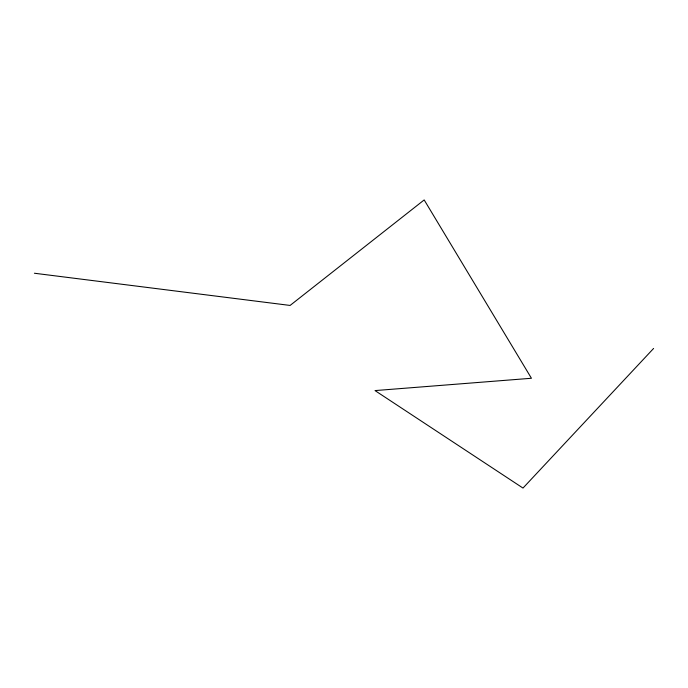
<?xml version="1.0" encoding="UTF-8"?>
<svg xmlns="http://www.w3.org/2000/svg" width="688" height="688" viewBox="0 0 688 688"><rect width="100%" height="100%" fill="white"/><g stroke="black" fill="none" stroke-linecap="round" stroke-linejoin="round"><path stroke-width="1.03" d="M653.6 348.446L522.992 488.067L375.012 390.586L531.437 378.262L424.178 199.933L290.095 305.438L34.4 273.239"/></g></svg>
